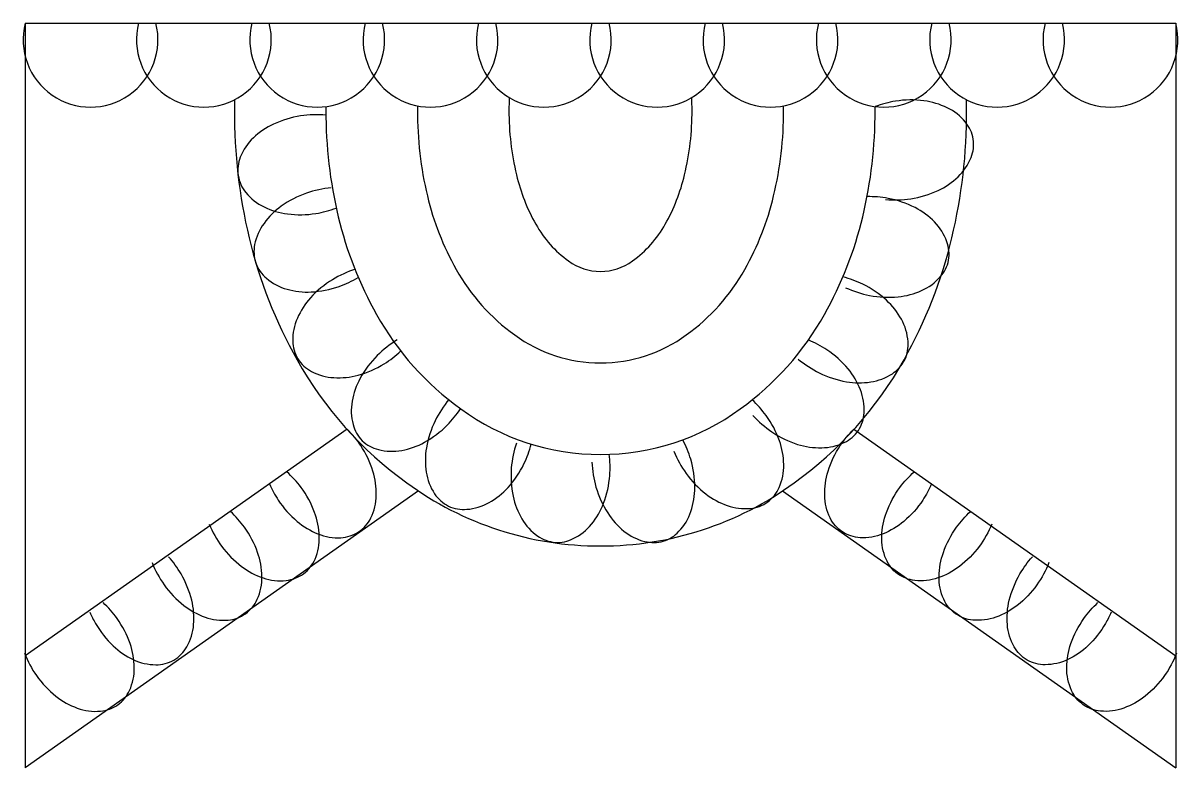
# Model space of a CAD drawing. Header units: metres. Extents: x 350 to 927, y 138 to 510.
import ezdxf

# ---------------------------------------------------------------- set-up
doc = ezdxf.new("R2010")
doc.units = ezdxf.units.M
for name, color, linetype in [('3', 3, 'Continuous'), ('4', 4, 'Continuous'), ('7', 7, 'Continuous')]:
    doc.layers.add(name, color=color, linetype=linetype)

# ---------------------------------------------------------------- blocks, each defined once
blk = doc.blocks.new('E')
for points in [[(-0.52, 4.64, 0.06), (-1.78, 4.6, 0.07), (-3.14, 4.19, 0.08), (-4.14, 3.5, 0.11), (-4.79, 2.54, 0.13), (-4.9, 1.62, 0.13)], [(-4.9, 1.62, 0.13), (-4.51, 0.78, 0.11), (-3.6, 0.06, 0.08), (-2.44, -0.29, 0.07), (-1.02, -0.27, 0.05), (0, 0, 0.08)]]:
    blk.add_lwpolyline(points, format="xyb")

msp = doc.modelspace()

# ---------------------------------------------------------------- linework, layer by layer
at = {"layer": '3'}
for points in [[(501.48, 463.91, 0.06), (488.83, 463.54, 0.07), (475.29, 459.42, 0.08), (465.25, 452.55, 0.11), (458.75, 442.93, 0.13), (457.7, 433.72, 0.13)], [(457.7, 433.72, 0.13), (461.5, 425.26, 0.11), (470.62, 418.08, 0.08), (482.28, 414.6, 0.07), (496.44, 414.8, 0.05), (506.65, 417.51, 0.08)], [(517.77, 255.87, 0.13), (523.87, 262.85, 0.11), (526.6, 274.13, 0.08), (524.92, 286.18, 0.07), (518.84, 298.97, 0.05), (512.12, 307.13, 0.08)], [(759.26, 255.87, -0.13), (753.16, 262.85, -0.11), (750.42, 274.13, -0.08), (752.11, 286.18, -0.07), (758.19, 298.97, -0.05), (764.91, 307.13, -0.08)], [(490.3, 234.99, 0.13), (496.02, 242.28, 0.11), (498.15, 253.7, 0.08), (495.82, 265.64, 0.07), (489.07, 278.08, 0.05), (481.92, 285.87, 0.08)], [(786.73, 234.99, -0.13), (781.01, 242.28, -0.11), (778.88, 253.7, -0.08), (781.21, 265.64, -0.07), (787.96, 278.08, -0.05), (795.11, 285.87, -0.08)], [(473.35, 279.83, 0.05), (477.69, 271.75, 0.07), (487.08, 261.15, 0.08), (497.51, 254.89, 0.11), (508.96, 252.99, 0.13), (517.77, 255.87, 0.13)], [(803.68, 279.83, -0.05), (799.33, 271.75, -0.07), (789.94, 261.15, -0.08), (779.52, 254.89, -0.11), (768.06, 252.99, -0.13), (759.26, 255.87, -0.13)], [(461.38, 215.07, 0.13), (467.22, 222.27, 0.11), (469.52, 233.65, 0.08), (467.38, 245.63, 0.07), (460.83, 258.18, 0.05), (453.8, 266.08, 0.08)], [(815.64, 215.07, -0.13), (809.81, 222.27, -0.11), (807.5, 233.65, -0.08), (809.64, 245.63, -0.07), (816.2, 258.18, -0.05), (823.22, 266.08, -0.08)], [(443.23, 259.74, 0.06), (449.43, 248.71, 0.07), (459.37, 238.63, 0.08), (470.12, 232.93, 0.11), (481.66, 231.64, 0.13), (490.3, 234.99, 0.13)], [(833.79, 259.74, -0.06), (827.59, 248.71, -0.07), (817.65, 238.63, -0.08), (806.91, 232.93, -0.11), (795.37, 231.64, -0.13), (786.73, 234.99, -0.13)], [(425.56, 191.94, 0.13), (432.06, 198.54, 0.11), (435.46, 209.64, 0.08), (434.49, 221.76, 0.07), (429.19, 234.89, 0.05), (422.96, 243.43, 0.08)], [(851.47, 191.94, -0.13), (844.96, 198.54, -0.11), (841.56, 209.64, -0.08), (842.53, 221.76, -0.07), (847.84, 234.89, -0.05), (854.06, 243.43, -0.08)], [(414.71, 240.55, 0.06), (420.74, 229.43, 0.07), (430.52, 219.19, 0.08), (441.18, 213.32, 0.11), (452.69, 211.86, 0.13), (461.38, 215.07, 0.13)], [(862.32, 240.55, -0.06), (856.29, 229.43, -0.07), (846.51, 219.19, -0.08), (835.85, 213.32, -0.11), (824.33, 211.86, -0.13), (815.64, 215.07, -0.13)], [(397.6, 169.6, 0.13), (403.46, 176.77, 0.11), (405.82, 188.14, 0.08), (403.73, 200.13, 0.07), (397.23, 212.71, 0.05), (390.25, 220.64, 0.08)], [(879.43, 169.6, -0.13), (873.57, 176.77, -0.11), (871.21, 188.14, -0.08), (873.29, 200.13, -0.07), (879.79, 212.71, -0.05), (886.78, 220.64, -0.08)], [(383.69, 215.79, 0.03), (386.5, 210.17, 0.07), (395.24, 199.03, 0.08), (405.28, 192.16, 0.11), (416.59, 189.58, 0.13), (425.56, 191.94, 0.13)], [(893.33, 215.79, -0.03), (890.53, 210.17, -0.07), (881.79, 199.03, -0.08), (871.75, 192.16, -0.11), (860.43, 189.58, -0.13), (851.47, 191.94, -0.13)], [(351.04, 195.29, 0.06), (357.01, 184.14, 0.07), (366.75, 173.86, 0.08), (377.38, 167.94, 0.11), (388.89, 166.42, 0.13), (397.6, 169.6, 0.13)], [(925.99, 195.29, -0.06), (920.01, 184.14, -0.07), (910.28, 173.86, -0.08), (899.65, 167.94, -0.11), (888.14, 166.42, -0.13), (879.43, 169.6, -0.13)]]:
    msp.add_lwpolyline(points, format="xyb", dxfattribs=at)
for centre in [(383.99, 501.56), (440.55, 501.56), (497.11, 501.56), (553.67, 501.56), (610.23, 501.56), (666.79, 501.56), (723.35, 501.56), (779.91, 501.56), (836.47, 501.56), (893.03, 501.56)]:
    msp.add_arc(centre, 33.66, 165.76, 14.24, dxfattribs=at)
at = {"layer": '4'}
for p, q in [((351.36, 509.83), (925.66, 509.83)), ((351.36, 509.83), (351.36, 138.09)), ((925.66, 509.83), (925.66, 138.09))]:
    msp.add_line(p, q, dxfattribs=at)
at = {"layer": '7'}
for p, q in [((512.12, 307.13), (351.36, 193.96)), ((764.91, 307.13), (925.66, 193.96)), ((547.7, 276.31), (351.36, 138.09)), ((729.33, 276.31), (925.66, 138.09))]:
    msp.add_line(p, q, dxfattribs=at)
for points in [[(592.97, 472.65, 0.01), (592.83, 466.36, 0.06), (596.58, 434.03, 0.07), (606.21, 409.48, 0.11), (622.61, 391.1, 0.16), (638.51, 385.92, 0.16), (654.42, 391.1, 0.11), (670.82, 409.48, 0.07), (680.45, 434.03, 0.06), (684.2, 466.36, 0.06)], [(684.2, 466.36, 0.01), (684.06, 472.65, 0.03)], [(455.83, 471.56), (455.78, 466.36, 0.06), (463.17, 402.65, 0.07), (487.04, 341.8, 0.11), (541.85, 280.38, 0.16), (638.51, 248.87, 0.16), (735.17, 280.38, 0.11), (789.99, 341.8, 0.07), (813.85, 402.65, 0.06), (821.25, 466.36, 0.06)], [(501.47, 468.17), (501.46, 466.36, 0.06), (507.64, 413.11, 0.07), (526.76, 364.36, 0.11), (568.77, 317.29, 0.16), (638.51, 294.55, 0.16), (708.26, 317.29, 0.11), (750.26, 364.36, 0.07), (769.38, 413.11, 0.06), (775.56, 466.36, 0.06)], [(547.16, 468.53), (547.15, 466.36, 0.06), (552.11, 423.57, 0.07), (566.49, 386.92, 0.11), (595.69, 354.2, 0.16), (638.51, 340.24, 0.16), (681.34, 354.2, 0.11), (710.54, 386.92, 0.07), (724.91, 423.57, 0.06), (729.88, 466.36, 0.06)], [(775.56, 466.36), (775.56, 468.17, 0.07)], [(821.25, 466.36), (821.2, 471.56, 0.07)]]:
    msp.add_lwpolyline(points, format="xyb", dxfattribs=at)
msp.add_lwpolyline([(729.88, 466.36), (729.87, 468.53)], dxfattribs=at)

# ---------------------------------------------------------------- block references
at = {"layer": '3', "xscale": 10, "yscale": 10, "zscale": 10}
for p, rotation in [((775.56, 468.17), 180), ((517.58, 382.88), 10.35), ((771.53, 423.23), 160.36), ((538.91, 346.2), 22.68), ((759.56, 383.15), 144.96), ((568.65, 317.38), 36.31), ((742.19, 351.67), 137.32), ((603.94, 299.72), 55.15), ((714.16, 321.82), 117.02), ((642.86, 294.63), 76.74), ((679.56, 301.9), 97.46)]:
    msp.add_blockref('E', p, dxfattribs=dict(at, rotation=rotation))

doc.saveas('drawing.dxf')
